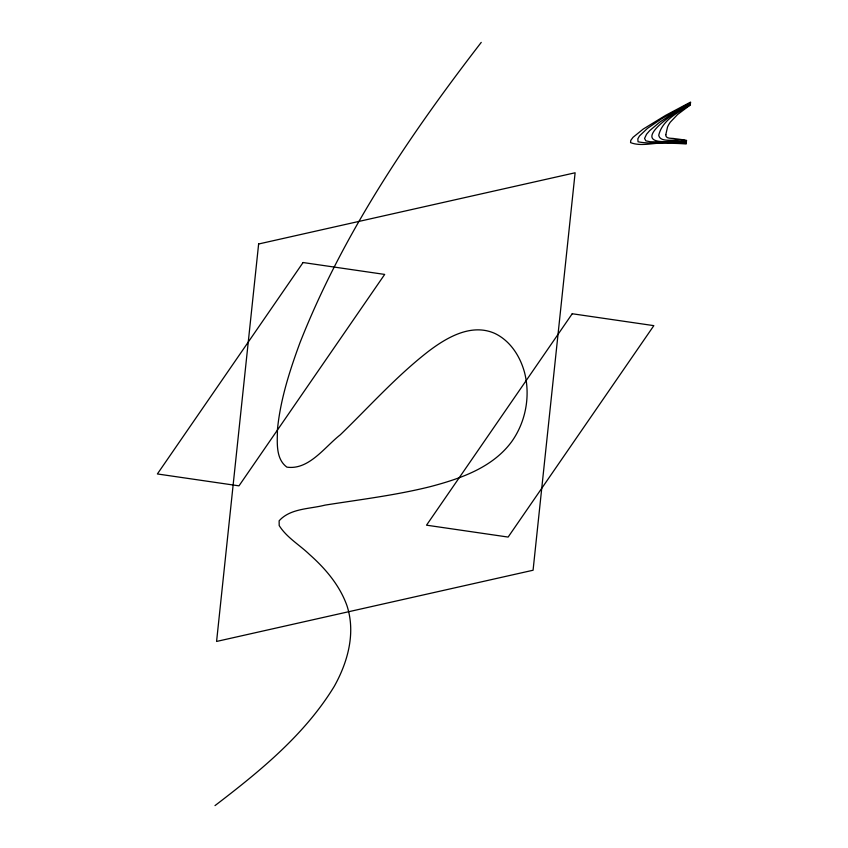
<?xml version="1.0" encoding="UTF-8"?>
<svg xmlns="http://www.w3.org/2000/svg" width="848" height="848" viewBox="0 0 848 848"><rect width="100%" height="100%" fill="white"/><g stroke="black" fill="none" stroke-linecap="round" stroke-linejoin="round"><path stroke-width="1.27" d="M481.24 42.4C409.775 135.023 343.154 233.264 300.022 342.603C289.656 370.777 280.328 399.673 277.434 429.692C277.36 442.264 275.399 458.673 286.878 467.131C308.895 470.333 324.763 446.864 340.271 434.823C369.336 406.669 396.387 376.215 428.452 351.348C446.854 337.377 471.393 323.014 494.797 333.412C510.475 340.896 520.365 356.616 524.679 372.993C530.519 396.461 525.654 422.145 511.577 441.808C492.359 467.81 460.241 478.728 430.212 486.667C395.603 495.296 360.146 499.567 324.975 505.132C309.721 509.076 290.345 508.238 279.13 520.81L279.193 525.58C286.719 537.579 299.514 544.84 309.552 554.518C325.409 568.573 339.56 585.205 346.853 605.366C355.959 632.703 347.892 661.981 334.271 686.329C304.623 734.962 259.668 771.415 215 805.6M665.797 134.662C665.415 139.432 672.146 137.842 675.019 138.722A198.178 122.822 -26.4 0 1 683.117 139.803L686.573 140.376L686.498 141.097C680.107 137.376 660.359 144.478 658.748 135.235C662.224 120.098 678.167 112.328 690.314 104.951L677.584 114.512L670.355 122.101A28.896 17.903 -26.4 0 0 667.546 126.999L665.797 134.662M258.629 243.991L216.579 641.448L533.074 570.238L575.114 172.78L258.629 243.991M686.265 143.248L686.191 143.969A239.486 148.421 -26.4 0 0 668.065 143.291C655.833 141.796 641.968 147.139 630.552 142.612L630.785 140.376L633.021 137.323L643.187 129.087L665.659 115.339L690.622 102.078L690.548 102.799L661.949 118.54L647.395 128.43L639.498 135.934L637.844 138.796L638.035 141.775C653.532 144.997 670.376 140.588 686.265 143.248M686.424 141.817L686.339 142.538L650.278 141.743L645.837 140.842L644.565 138.425L646.536 134.26L649.61 130.698L659.861 122.059L675.432 111.851L690.473 103.52L690.399 104.23C675.771 110.685 622.485 146.609 673.577 141.054A252.768 156.657 -26.4 0 1 686.424 141.817M303.075 262.53L157.378 473.958L238.988 485.851L384.685 274.423L303.075 262.53M572.23 313.749L426.523 525.177L508.132 537.07L653.84 325.643L572.23 313.749"/></g></svg>
